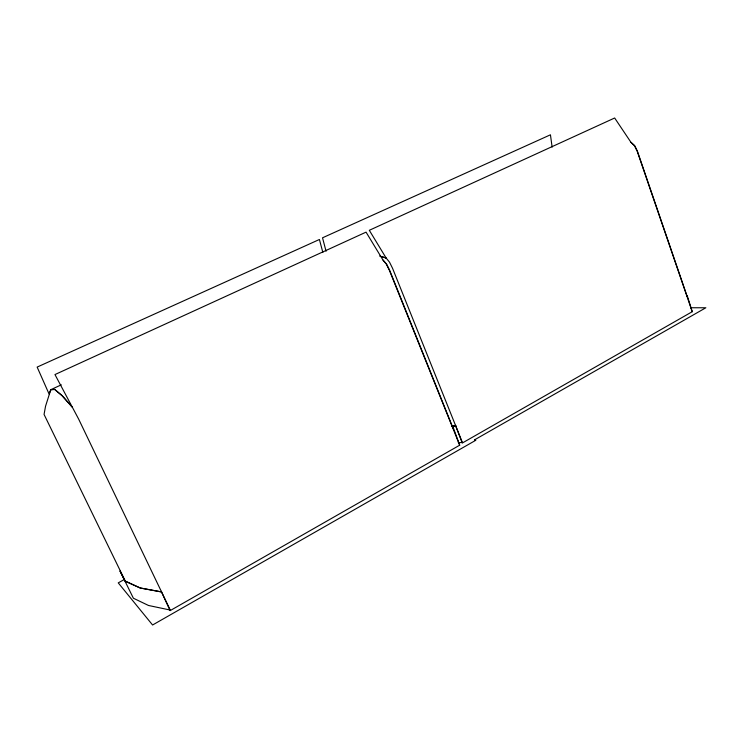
<?xml version="1.0" encoding="UTF-8"?>
<svg xmlns="http://www.w3.org/2000/svg" width="743" height="743" viewBox="0 0 743 743"><rect width="100%" height="100%" fill="white"/><g stroke="black" fill="none" stroke-linecap="round" stroke-linejoin="round"><path stroke-width="1.11" d="M686.941 296.383L687.21 295.612L692.235 311.707L462.267 443.042L455.515 425.358M452.942 428.553L453.276 427.671L459.685 445.187L170.101 610.653L161.268 591.326M61.288 384.828L50.784 389.694L45.546 406.235L44.06 414.436L125.27 581.054L140.427 588.057L161.565 591.939L140 587.927L125.121 581.23L119.994 571.014L133.387 598.226L148.498 605.471L170.258 610.059L78.609 419.015L54.963 374.565L366.058 232.141L382.933 259.966L386.341 264.164L389.378 270.294L459.685 445.187M50.784 389.694L54.722 389.443L62.05 395.629L72.052 406.876L62.05 395.629L54.685 389.425L50.765 389.685L49.066 393.994L37.15 367.088L319.416 239.487L322.843 252.425M124.332 579.512L118.239 582.856L152.584 625.002L475.836 440.246L474.424 439.921L705.85 307.769L690.795 307.751M458.264 442.633L462.387 442.522L392.545 268.279L389.518 262.168L386.119 257.997L369.308 230.302L614.665 117.998L630.928 142.284L634.708 145.684L637.392 151.163L687.117 296.29M382.933 259.966L386.574 264.053L389.611 270.192L453.156 428.432M379.636 256.056L386.119 257.997L380.509 256.4M630.928 142.284L634.522 145.767L637.206 151.256L692.235 311.707M326.066 251.264L322.527 237.806L550.442 134.799L552.123 147.133M455.738 425.925L451.846 426.101L455.738 425.925"/></g></svg>
